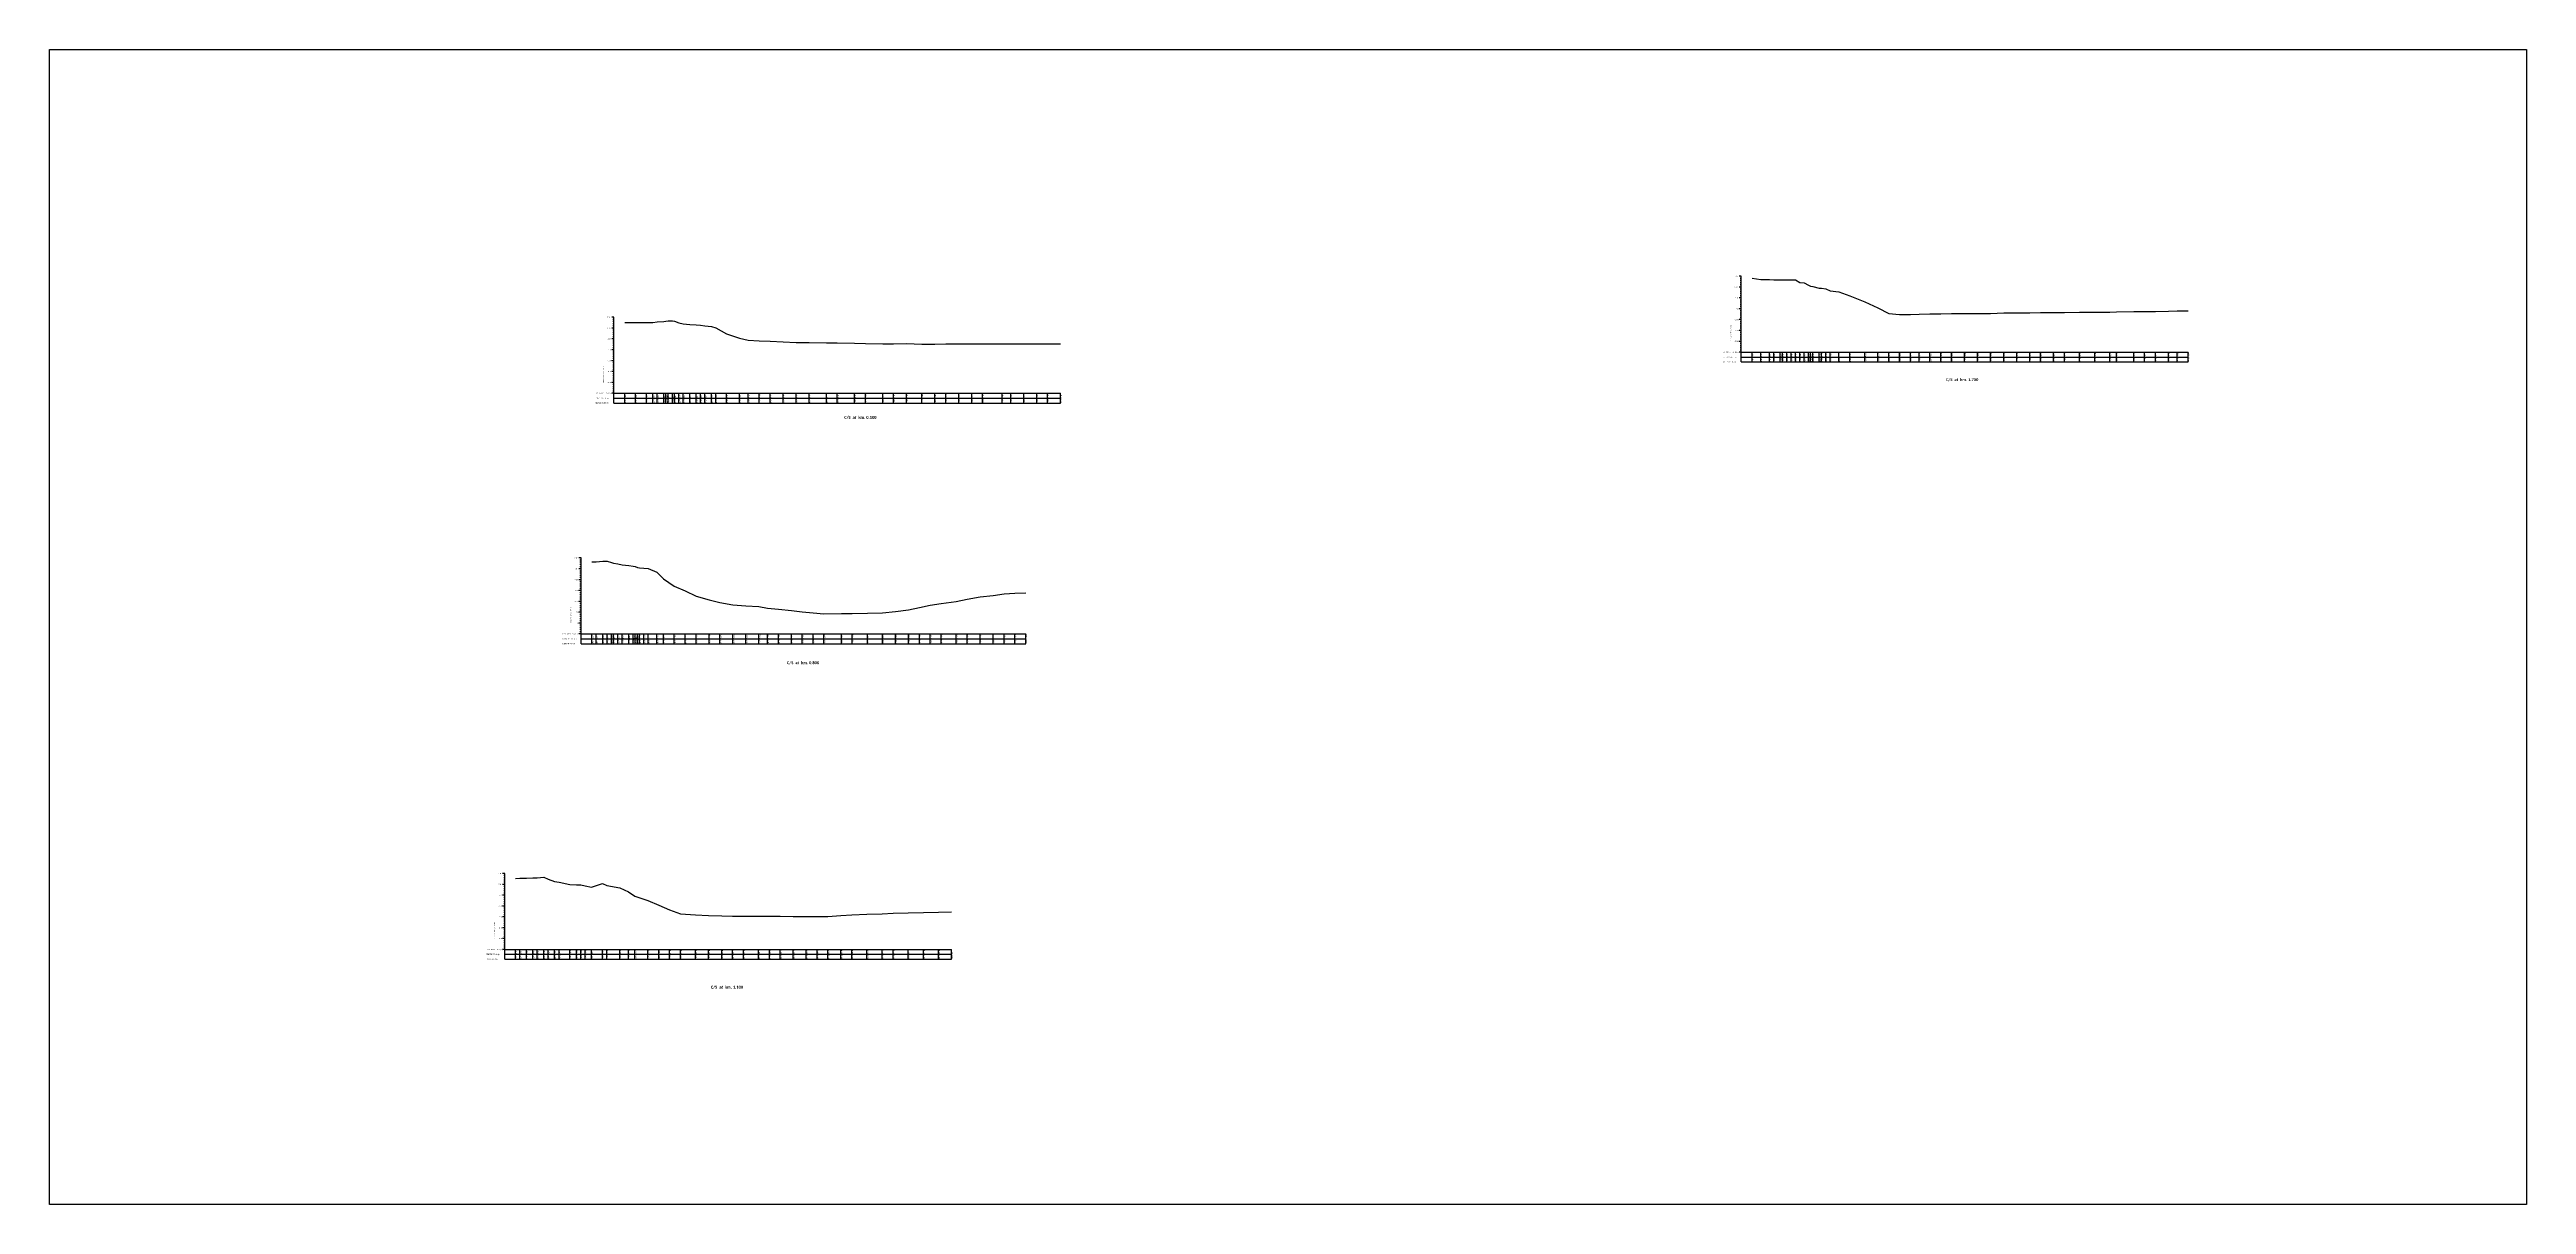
# Model space of a CAD drawing. Header units: metres. Extents: x -148477 to 168932, y -55673 to -2736.
# Drawn here: x 31477 to 32619, y -17397 to -16865 of the extents above; entities that cross this region are included whole.
import ezdxf

# ---------------------------------------------------------------- set-up
doc = ezdxf.new("R2010")
doc.units = ezdxf.units.M
doc.styles.add('liza', font='times.ttf', dxfattribs={"height": 2})
doc.styles.get("Standard").update_dxf_attribs({"font": 'times.ttf'})

msp = doc.modelspace()

# ---------------------------------------------------------------- linework, layer by layer
at = {"color": 3, "linetype": 'Continuous', "lineweight": -3, "ltscale": 0.5}
for p, q in [((32256.875, -16969.7168), (32255.875, -16969.7168)), ((32256.875, -17009.2168), (32256.875, -16969.7168)), ((32256.875, -16974.7168), (32255.875, -16974.7168)), ((32256.875, -16979.7168), (32255.875, -16979.7168)), ((32256.875, -16970.7168), (32256.375, -16970.7168)), ((32256.875, -16971.7168), (32256.375, -16971.7168)), ((32256.875, -16972.7168), (32256.375, -16972.7168)), ((32256.875, -16973.7168), (32256.375, -16973.7168)), ((32256.875, -16975.7168), (32256.375, -16975.7168)), ((32256.875, -16976.7168), (32256.375, -16976.7168)), ((32256.875, -16977.7168), (32256.375, -16977.7168)), ((32256.875, -16978.7168), (32256.375, -16978.7168)), ((32256.875, -16980.7168), (32256.375, -16980.7168)), ((32261.875, -16970.5888), (32265.875, -16971.2388)), ((32265.875, -16971.2388), (32269.875, -16971.1988)), ((32269.875, -16971.1988), (32271.875, -16971.3768)), ((32271.875, -16971.3768), (32274.875, -16971.3488)), ((32274.875, -16971.3488), (32275.875, -16971.3678)), ((32275.875, -16971.3678), (32275.875, -16971.3698)), ((32275.875, -16971.3698), (32277.875, -16971.3688)), ((32277.875, -16971.3688), (32279.875, -16971.3788)), ((32279.875, -16971.3788), (32281.875, -16971.4288)), ((32281.875, -16971.4288), (32283.875, -16972.5788)), ((32283.875, -16972.5788), (32285.875, -16972.6888)), ((32285.875, -16972.6888), (32287.875, -16973.7968)), ((32287.875, -16973.7968), (32288.875, -16974.3468)), ((32288.875, -16974.3468), (32289.875, -16974.5168)), ((32289.875, -16974.5168), (32292.875, -16975.1668)), ((32292.875, -16975.1668), (32293.875, -16975.2768)), ((32293.875, -16975.2768), (32295.875, -16975.5168)), ((32295.875, -16975.5168), (32297.875, -16976.3968)), ((32297.875, -16976.3968), (32301.875, -16976.8368)), ((32301.875, -16976.8368), (32306.875, -16978.7568)), ((32306.875, -16978.7568), (32313.875, -16981.4468)), ((32313.875, -16981.4468), (32319.875, -16984.2868)), ((31737.0775, -16988.6343), (31736.0775, -16988.6343)), ((31737.0775, -16989.6343), (31736.5775, -16989.6343)), ((31737.0775, -16990.6343), (31736.5775, -16990.6343)), ((31737.0775, -16991.6343), (31736.5775, -16991.6343)), ((31737.0775, -16992.6343), (31736.5775, -16992.6343)), ((31737.0775, -17028.1343), (31737.0775, -16988.6343)), ((31742.0775, -16991.0313), (31747.0775, -16991.1113)), ((31747.0775, -16991.1113), (31752.0775, -16990.9613)), ((31752.0775, -16990.9613), (31755.0775, -16990.9813)), ((31755.0775, -16990.9813), (31757.0775, -16990.7813)), ((31757.0775, -16990.7813), (31760.0775, -16990.5913)), ((31760.0775, -16990.5913), (31761.0775, -16990.4513)), ((31761.0775, -16990.4513), (31762.0775, -16990.3213)), ((31762.0775, -16990.3213), (31764.0775, -16990.3113)), ((31764.0775, -16990.3113), (31765.0775, -16990.4913)), ((31765.0775, -16990.4913), (31767.0775, -16991.1393)), ((31767.0775, -16991.1393), (31769.0775, -16991.6793)), ((31769.0775, -16991.6793), (31772.0775, -16991.8893)), ((31772.0775, -16991.8893), (31775.0775, -16992.0593)), ((31775.0775, -16992.0593), (31777.0775, -16992.2493)), ((31777.0775, -16992.2493), (31779.0775, -16992.5393)), ((31779.0775, -16992.5393), (31782.0775, -16992.8393)), ((31782.0775, -16992.8393), (31784.0775, -16993.4943)), ((32256.875, -16984.7168), (32255.875, -16984.7168)), ((32256.875, -16989.7168), (32255.875, -16989.7168)), ((32256.875, -16981.7168), (32256.375, -16981.7168)), ((32256.875, -16982.7168), (32256.375, -16982.7168)), ((32256.875, -16983.7168), (32256.375, -16983.7168)), ((32256.875, -16985.7168), (32256.375, -16985.7168)), ((32256.875, -16986.7168), (32256.375, -16986.7168)), ((32256.875, -16987.7168), (32256.375, -16987.7168)), ((32256.875, -16988.7168), (32256.375, -16988.7168)), ((32256.875, -16990.7168), (32256.375, -16990.7168)), ((32256.875, -16991.7168), (32256.375, -16991.7168)), ((32256.875, -16992.7168), (32256.375, -16992.7168)), ((32319.875, -16984.2868), (32324.875, -16986.9168)), ((32324.875, -16986.9168), (32329.875, -16987.3468)), ((32329.875, -16987.3468), (32334.875, -16987.2868)), ((32334.875, -16987.2868), (32338.875, -16987.1968)), ((32338.875, -16987.1968), (32343.875, -16987.1168)), ((32343.875, -16987.1168), (32348.875, -16987.0168)), ((32348.875, -16987.0168), (32353.875, -16986.9368)), ((32353.875, -16986.9368), (32359.875, -16986.8968)), ((32359.875, -16986.8968), (32365.875, -16986.8668)), ((32365.875, -16986.8668), (32371.875, -16986.8168)), ((32371.875, -16986.8168), (32377.875, -16986.6068)), ((32377.875, -16986.6068), (32383.875, -16986.5968)), ((32383.875, -16986.5968), (32389.875, -16986.5368)), ((32389.875, -16986.5368), (32394.875, -16986.4468)), ((32394.875, -16986.4468), (32400.875, -16986.4568)), ((32400.875, -16986.4568), (32405.875, -16986.4568)), ((32405.875, -16986.4568), (32412.875, -16986.2968)), ((32412.875, -16986.2968), (32419.875, -16986.2768)), ((32419.875, -16986.2768), (32426.875, -16986.2268)), ((32426.875, -16986.2268), (32429.875, -16986.1268)), ((32429.875, -16986.1268), (32437.875, -16986.0368)), ((32437.875, -16986.0368), (32442.875, -16986.0268)), ((32442.875, -16986.0268), (32447.875, -16985.9168)), ((32447.875, -16985.9168), (32453.875, -16985.8568)), ((32453.875, -16985.8568), (32457.875, -16985.7068)), ((32457.875, -16985.7068), (32462.875, -16985.6468)), ((31737.0775, -16993.6343), (31736.0775, -16993.6343)), ((31737.0775, -16998.6343), (31736.0775, -16998.6343)), ((31737.0775, -17003.6343), (31736.0775, -17003.6343)), ((31737.0775, -16994.6343), (31736.5775, -16994.6343)), ((31737.0775, -16995.6343), (31736.5775, -16995.6343)), ((31737.0775, -16996.6343), (31736.5775, -16996.6343)), ((31737.0775, -16997.6343), (31736.5775, -16997.6343)), ((31737.0775, -16999.6343), (31736.5775, -16999.6343)), ((31737.0775, -17000.6343), (31736.5775, -17000.6343)), ((31737.0775, -17001.6343), (31736.5775, -17001.6343)), ((31737.0775, -17002.6343), (31736.5775, -17002.6343)), ((31784.0775, -16993.4943), (31789.0775, -16996.2943)), ((31789.0775, -16996.2943), (31795.0775, -16998.2843)), ((31795.0775, -16998.2843), (31799.0775, -16999.1843)), ((31799.0775, -16999.1843), (31804.0775, -16999.5443)), ((31804.0775, -16999.5443), (31809.0775, -16999.6743)), ((31809.0775, -16999.6743), (31815.0775, -16999.9943)), ((31815.0775, -16999.9943), (31821.0775, -17000.1743)), ((31821.0775, -17000.1743), (31827.0775, -17000.2543)), ((31827.0775, -17000.2543), (31835.0775, -17000.3743)), ((31835.0775, -17000.3743), (31840.0775, -17000.4743)), ((31840.0775, -17000.4743), (31848.0775, -17000.6243)), ((31848.0775, -17000.6243), (31853.0775, -17000.6643)), ((31853.0775, -17000.6643), (31861.0775, -17000.8043)), ((31861.0775, -17000.8043), (31866.0775, -17000.8843)), ((31866.0775, -17000.8843), (31872.0775, -17000.7043)), ((31872.0775, -17000.7043), (31879.0775, -17001.0443)), ((31879.0775, -17001.0443), (31885.0775, -17001.0843)), ((31885.0775, -17001.0843), (31890.0775, -17000.9043)), ((31890.0775, -17000.9043), (31896.0775, -17000.9143)), ((31896.0775, -17000.9143), (31902.0775, -17000.8543)), ((31902.0775, -17000.8543), (31907.0775, -17000.8543)), ((31907.0775, -17000.8543), (31916.0775, -17000.9343)), ((31916.0775, -17000.9343), (31920.0775, -17000.8543)), ((31920.0775, -17000.8543), (31926.0775, -17000.8043)), ((31926.0775, -17000.8043), (31932.0775, -17000.9043)), ((31932.0775, -17000.9043), (31937.0775, -17000.9043)), ((31937.0775, -17000.9043), (31943.0775, -17000.9243)), ((32256.875, -16994.7168), (32255.875, -16994.7168)), ((32256.875, -16999.7168), (32255.875, -16999.7168)), ((32256.875, -16993.7168), (32256.375, -16993.7168)), ((32256.875, -16995.7168), (32256.375, -16995.7168)), ((32256.875, -16996.7168), (32256.375, -16996.7168)), ((32256.875, -16997.7168), (32256.375, -16997.7168)), ((32256.875, -16998.7168), (32256.375, -16998.7168)), ((32256.875, -17000.7168), (32256.375, -17000.7168)), ((32256.875, -17001.7168), (32256.375, -17001.7168)), ((32256.875, -17002.7168), (32256.375, -17002.7168)), ((32256.875, -17003.7168), (32256.375, -17003.7168)), ((31737.0775, -17008.6343), (31736.0775, -17008.6343)), ((31737.0775, -17013.6343), (31736.0775, -17013.6343)), ((31737.0775, -17004.6343), (31736.5775, -17004.6343)), ((31737.0775, -17005.6343), (31736.5775, -17005.6343)), ((31737.0775, -17006.6343), (31736.5775, -17006.6343)), ((31737.0775, -17007.6343), (31736.5775, -17007.6343)), ((31737.0775, -17009.6343), (31736.5775, -17009.6343)), ((31737.0775, -17010.6343), (31736.5775, -17010.6343)), ((31737.0775, -17011.6343), (31736.5775, -17011.6343)), ((31737.0775, -17012.6343), (31736.5775, -17012.6343)), ((31737.0775, -17014.6343), (31736.5775, -17014.6343)), ((31737.0775, -17015.6343), (31736.5775, -17015.6343)), ((32256.875, -17004.7168), (32255.875, -17004.7168)), ((32256.875, -17004.7168), (32462.875, -17004.7168)), ((32256.875, -17006.9668), (32462.875, -17006.9668)), ((32256.875, -17009.2168), (32462.875, -17009.2168)), ((32261.875, -17009.2168), (32261.875, -17004.7168)), ((32265.875, -17009.2168), (32265.875, -17004.7168)), ((32269.875, -17009.2168), (32269.875, -17004.7168)), ((32271.875, -17009.2168), (32271.875, -17004.7168)), ((32274.875, -17009.2168), (32274.875, -17004.7168)), ((32275.875, -17009.2168), (32275.875, -17004.7168)), ((32275.875, -17009.2168), (32275.875, -17004.7168)), ((32277.875, -17009.2168), (32277.875, -17004.7168)), ((32279.875, -17009.2168), (32279.875, -17004.7168)), ((32281.875, -17009.2168), (32281.875, -17004.7168)), ((32283.875, -17009.2168), (32283.875, -17004.7168)), ((32285.875, -17009.2168), (32285.875, -17004.7168)), ((32287.875, -17009.2168), (32287.875, -17004.7168)), ((32288.875, -17009.2168), (32288.875, -17004.7168)), ((32289.875, -17009.2168), (32289.875, -17004.7168)), ((32292.875, -17009.2168), (32292.875, -17004.7168)), ((32293.875, -17009.2168), (32293.875, -17004.7168)), ((32295.875, -17009.2168), (32295.875, -17004.7168)), ((32297.875, -17009.2168), (32297.875, -17004.7168)), ((32301.875, -17009.2168), (32301.875, -17004.7168)), ((32306.875, -17009.2168), (32306.875, -17004.7168)), ((32313.875, -17009.2168), (32313.875, -17004.7168)), ((32319.875, -17009.2168), (32319.875, -17004.7168)), ((32324.875, -17009.2168), (32324.875, -17004.7168)), ((32329.875, -17009.2168), (32329.875, -17004.7168)), ((32334.875, -17009.2168), (32334.875, -17004.7168)), ((32338.875, -17009.2168), (32338.875, -17004.7168)), ((32343.875, -17009.2168), (32343.875, -17004.7168)), ((32348.875, -17009.2168), (32348.875, -17004.7168)), ((32353.875, -17009.2168), (32353.875, -17004.7168)), ((32359.875, -17009.2168), (32359.875, -17004.7168)), ((32365.875, -17009.2168), (32365.875, -17004.7168)), ((32371.875, -17009.2168), (32371.875, -17004.7168)), ((32377.875, -17009.2168), (32377.875, -17004.7168)), ((32383.875, -17009.2168), (32383.875, -17004.7168)), ((32389.875, -17009.2168), (32389.875, -17004.7168)), ((32394.875, -17009.2168), (32394.875, -17004.7168)), ((32400.875, -17009.2168), (32400.875, -17004.7168)), ((32405.875, -17009.2168), (32405.875, -17004.7168)), ((32412.875, -17009.2168), (32412.875, -17004.7168)), ((32419.875, -17009.2168), (32419.875, -17004.7168)), ((32426.875, -17009.2168), (32426.875, -17004.7168)), ((32429.875, -17009.2168), (32429.875, -17004.7168)), ((32437.875, -17009.2168), (32437.875, -17004.7168)), ((32442.875, -17009.2168), (32442.875, -17004.7168)), ((32447.875, -17009.2168), (32447.875, -17004.7168)), ((32453.875, -17009.2168), (32453.875, -17004.7168)), ((32457.875, -17009.2168), (32457.875, -17004.7168)), ((32462.875, -17009.2168), (32462.875, -17004.7168)), ((31737.0775, -17018.6343), (31736.0775, -17018.6343)), ((31737.0775, -17023.6343), (31736.0775, -17023.6343)), ((31737.0775, -17016.6343), (31736.5775, -17016.6343)), ((31737.0775, -17017.6343), (31736.5775, -17017.6343)), ((31737.0775, -17019.6343), (31736.5775, -17019.6343)), ((31737.0775, -17020.6343), (31736.5775, -17020.6343)), ((31737.0775, -17021.6343), (31736.5775, -17021.6343)), ((31737.0775, -17022.6343), (31736.5775, -17022.6343)), ((31737.0775, -17023.6343), (31943.0775, -17023.6343)), ((31737.0775, -17025.8843), (31943.0775, -17025.8843)), ((31742.0775, -17028.1343), (31742.0775, -17023.6343)), ((31747.0775, -17028.1343), (31747.0775, -17023.6343)), ((31752.0775, -17028.1343), (31752.0775, -17023.6343)), ((31755.0775, -17028.1343), (31755.0775, -17023.6343)), ((31757.0775, -17028.1343), (31757.0775, -17023.6343)), ((31760.0775, -17028.1343), (31760.0775, -17023.6343)), ((31761.0775, -17028.1343), (31761.0775, -17023.6343)), ((31762.0775, -17028.1343), (31762.0775, -17023.6343)), ((31764.0775, -17028.1343), (31764.0775, -17023.6343)), ((31765.0775, -17028.1343), (31765.0775, -17023.6343)), ((31767.0775, -17028.1343), (31767.0775, -17023.6343)), ((31769.0775, -17028.1343), (31769.0775, -17023.6343)), ((31772.0775, -17028.1343), (31772.0775, -17023.6343)), ((31775.0775, -17028.1343), (31775.0775, -17023.6343)), ((31777.0775, -17028.1343), (31777.0775, -17023.6343)), ((31779.0775, -17028.1343), (31779.0775, -17023.6343)), ((31782.0775, -17028.1343), (31782.0775, -17023.6343)), ((31784.0775, -17028.1343), (31784.0775, -17023.6343)), ((31789.0775, -17028.1343), (31789.0775, -17023.6343)), ((31795.0775, -17028.1343), (31795.0775, -17023.6343)), ((31799.0775, -17028.1343), (31799.0775, -17023.6343)), ((31804.0775, -17028.1343), (31804.0775, -17023.6343)), ((31809.0775, -17028.1343), (31809.0775, -17023.6343)), ((31815.0775, -17028.1343), (31815.0775, -17023.6343)), ((31821.0775, -17028.1343), (31821.0775, -17023.6343)), ((31827.0775, -17028.1343), (31827.0775, -17023.6343)), ((31835.0775, -17028.1343), (31835.0775, -17023.6343)), ((31840.0775, -17028.1343), (31840.0775, -17023.6343)), ((31848.0775, -17028.1343), (31848.0775, -17023.6343)), ((31853.0775, -17028.1343), (31853.0775, -17023.6343)), ((31861.0775, -17028.1343), (31861.0775, -17023.6343)), ((31866.0775, -17028.1343), (31866.0775, -17023.6343)), ((31872.0775, -17028.1343), (31872.0775, -17023.6343)), ((31879.0775, -17028.1343), (31879.0775, -17023.6343)), ((31885.0775, -17028.1343), (31885.0775, -17023.6343)), ((31890.0775, -17028.1343), (31890.0775, -17023.6343)), ((31896.0775, -17028.1343), (31896.0775, -17023.6343)), ((31902.0775, -17028.1343), (31902.0775, -17023.6343)), ((31907.0775, -17028.1343), (31907.0775, -17023.6343)), ((31916.0775, -17028.1343), (31916.0775, -17023.6343)), ((31920.0775, -17028.1343), (31920.0775, -17023.6343)), ((31926.0775, -17028.1343), (31926.0775, -17023.6343)), ((31932.0775, -17028.1343), (31932.0775, -17023.6343)), ((31937.0775, -17028.1343), (31937.0775, -17023.6343)), ((31943.0775, -17028.1343), (31943.0775, -17023.6343)), ((31737.0775, -17028.1343), (31943.0775, -17028.1343)), ((31721.966, -17099.5538), (31720.966, -17099.5538)), ((31721.966, -17104.5538), (31720.966, -17104.5538)), ((31721.966, -17100.5538), (31721.466, -17100.5538)), ((31721.966, -17101.5538), (31721.466, -17101.5538)), ((31721.966, -17102.5538), (31721.466, -17102.5538)), ((31721.966, -17103.5538), (31721.466, -17103.5538)), ((31721.966, -17105.5538), (31721.466, -17105.5538)), ((31721.966, -17106.5538), (31721.466, -17106.5538)), ((31721.966, -17139.0538), (31721.966, -17099.5538)), ((31726.966, -17101.3208), (31728.966, -17101.3108)), ((31728.966, -17101.3108), (31731.966, -17101.0208)), ((31731.966, -17101.0208), (31733.966, -17100.9568)), ((31733.966, -17100.9568), (31735.966, -17101.6758)), ((31735.966, -17101.6758), (31736.966, -17102.0068)), ((31736.966, -17102.0068), (31738.966, -17102.2808)), ((31738.966, -17102.2808), (31740.966, -17102.6308)), ((31740.966, -17102.6308), (31743.966, -17102.9408)), ((31743.966, -17102.9408), (31745.966, -17103.3808)), ((31745.966, -17103.3808), (31746.966, -17103.4808)), ((31746.966, -17103.4808), (31747.966, -17103.8808)), ((31747.966, -17103.8808), (31748.966, -17104.1608)), ((31748.966, -17104.1608), (31750.966, -17104.2308)), ((31750.966, -17104.2308), (31752.966, -17104.3808)), ((31752.966, -17104.3808), (31756.966, -17106.0838)), ((31756.966, -17106.0838), (31759.966, -17109.1838)), ((31721.966, -17109.5538), (31720.966, -17109.5538)), ((31721.966, -17114.5538), (31720.966, -17114.5538)), ((31721.966, -17107.5538), (31721.466, -17107.5538)), ((31721.966, -17108.5538), (31721.466, -17108.5538)), ((31721.966, -17110.5538), (31721.466, -17110.5538)), ((31721.966, -17111.5538), (31721.466, -17111.5538)), ((31721.966, -17112.5538), (31721.466, -17112.5538)), ((31721.966, -17113.5538), (31721.466, -17113.5538)), ((31721.966, -17115.5538), (31721.466, -17115.5538)), ((31721.966, -17116.5538), (31721.466, -17116.5538)), ((31721.966, -17117.5538), (31721.466, -17117.5538)), ((31721.966, -17118.5538), (31721.466, -17118.5538)), ((31759.966, -17109.1838), (31764.966, -17112.4738)), ((31764.966, -17112.4738), (31769.966, -17114.7638)), ((31769.966, -17114.7638), (31774.966, -17117.0838)), ((31774.966, -17117.0838), (31780.966, -17118.8438)), ((31894.966, -17119.6138), (31899.966, -17118.5138)), ((31899.966, -17118.5138), (31905.966, -17117.3838)), ((31905.966, -17117.3838), (31911.966, -17116.7638)), ((31911.966, -17116.7638), (31916.966, -17116.1338)), ((31916.966, -17116.1338), (31921.966, -17115.7738)), ((31921.966, -17115.7738), (31926.966, -17115.6838)), ((31721.966, -17119.5538), (31720.966, -17119.5538)), ((31721.966, -17124.5538), (31720.966, -17124.5538)), ((31721.966, -17129.5538), (31720.966, -17129.5538)), ((31721.966, -17120.5538), (31721.466, -17120.5538)), ((31721.966, -17121.5538), (31721.466, -17121.5538)), ((31721.966, -17122.5538), (31721.466, -17122.5538)), ((31721.966, -17123.5538), (31721.466, -17123.5538)), ((31721.966, -17125.5538), (31721.466, -17125.5538)), ((31721.966, -17126.5538), (31721.466, -17126.5538)), ((31721.966, -17127.5538), (31721.466, -17127.5538)), ((31721.966, -17128.5538), (31721.466, -17128.5538)), ((31780.966, -17118.8438), (31785.966, -17120.0338)), ((31785.966, -17120.0338), (31791.966, -17121.0638)), ((31791.966, -17121.0638), (31797.966, -17121.5238)), ((31797.966, -17121.5238), (31803.966, -17121.8738)), ((31803.966, -17121.8738), (31807.966, -17122.6938)), ((31807.966, -17122.6938), (31812.966, -17123.1638)), ((31812.966, -17123.1638), (31818.966, -17123.7638)), ((31818.966, -17123.7638), (31823.966, -17124.3838)), ((31823.966, -17124.3838), (31828.966, -17124.8238)), ((31828.966, -17124.8238), (31833.966, -17125.2438)), ((31833.966, -17125.2438), (31841.966, -17125.1738)), ((31841.966, -17125.1738), (31846.966, -17125.1938)), ((31846.966, -17125.1938), (31853.966, -17124.9338)), ((31853.966, -17124.9338), (31860.966, -17124.7838)), ((31860.966, -17124.7838), (31866.966, -17124.1738)), ((31866.966, -17124.1738), (31872.966, -17123.4538)), ((31872.966, -17123.4538), (31877.966, -17122.3738)), ((31877.966, -17122.3738), (31882.966, -17121.3638)), ((31882.966, -17121.3638), (31887.966, -17120.4938)), ((31887.966, -17120.4938), (31894.966, -17119.6138)), ((31721.966, -17134.5538), (31720.966, -17134.5538)), ((31721.966, -17130.5538), (31721.466, -17130.5538)), ((31721.966, -17131.5538), (31721.466, -17131.5538)), ((31721.966, -17132.5538), (31721.466, -17132.5538)), ((31721.966, -17133.5538), (31721.466, -17133.5538)), ((31721.966, -17134.5538), (31926.966, -17134.5538)), ((31721.966, -17136.8038), (31926.966, -17136.8038)), ((31721.966, -17139.0538), (31926.966, -17139.0538)), ((31726.966, -17139.0538), (31726.966, -17134.5538)), ((31728.966, -17139.0538), (31728.966, -17134.5538)), ((31731.966, -17139.0538), (31731.966, -17134.5538)), ((31733.966, -17139.0538), (31733.966, -17134.5538)), ((31735.966, -17139.0538), (31735.966, -17134.5538)), ((31736.966, -17139.0538), (31736.966, -17134.5538)), ((31738.966, -17139.0538), (31738.966, -17134.5538)), ((31740.966, -17139.0538), (31740.966, -17134.5538)), ((31743.966, -17139.0538), (31743.966, -17134.5538)), ((31745.966, -17139.0538), (31745.966, -17134.5538)), ((31746.966, -17139.0538), (31746.966, -17134.5538)), ((31747.966, -17139.0538), (31747.966, -17134.5538)), ((31748.966, -17139.0538), (31748.966, -17134.5538)), ((31750.966, -17139.0538), (31750.966, -17134.5538)), ((31752.966, -17139.0538), (31752.966, -17134.5538)), ((31756.966, -17139.0538), (31756.966, -17134.5538)), ((31759.966, -17139.0538), (31759.966, -17134.5538)), ((31764.966, -17139.0538), (31764.966, -17134.5538)), ((31769.966, -17139.0538), (31769.966, -17134.5538)), ((31774.966, -17139.0538), (31774.966, -17134.5538)), ((31780.966, -17139.0538), (31780.966, -17134.5538)), ((31785.966, -17139.0538), (31785.966, -17134.5538)), ((31791.966, -17139.0538), (31791.966, -17134.5538)), ((31797.966, -17139.0538), (31797.966, -17134.5538)), ((31803.966, -17139.0538), (31803.966, -17134.5538)), ((31807.966, -17139.0538), (31807.966, -17134.5538)), ((31812.966, -17139.0538), (31812.966, -17134.5538)), ((31818.966, -17139.0538), (31818.966, -17134.5538)), ((31823.966, -17139.0538), (31823.966, -17134.5538)), ((31828.966, -17139.0538), (31828.966, -17134.5538)), ((31833.966, -17139.0538), (31833.966, -17134.5538)), ((31841.966, -17139.0538), (31841.966, -17134.5538)), ((31846.966, -17139.0538), (31846.966, -17134.5538)), ((31853.966, -17139.0538), (31853.966, -17134.5538)), ((31860.966, -17139.0538), (31860.966, -17134.5538)), ((31866.966, -17139.0538), (31866.966, -17134.5538)), ((31872.966, -17139.0538), (31872.966, -17134.5538)), ((31877.966, -17139.0538), (31877.966, -17134.5538)), ((31882.966, -17139.0538), (31882.966, -17134.5538)), ((31887.966, -17139.0538), (31887.966, -17134.5538)), ((31894.966, -17139.0538), (31894.966, -17134.5538)), ((31899.966, -17139.0538), (31899.966, -17134.5538)), ((31905.966, -17139.0538), (31905.966, -17134.5538)), ((31911.966, -17139.0538), (31911.966, -17134.5538)), ((31916.966, -17139.0538), (31916.966, -17134.5538)), ((31921.966, -17139.0538), (31921.966, -17134.5538)), ((31926.966, -17139.0538), (31926.966, -17134.5538)), ((31686.7919, -17244.9427), (31685.7919, -17244.9427)), ((31686.7919, -17249.9427), (31685.7919, -17249.9427)), ((31686.7919, -17254.9427), (31685.7919, -17254.9427)), ((31686.7919, -17245.9427), (31686.2919, -17245.9427)), ((31686.7919, -17246.9427), (31686.2919, -17246.9427)), ((31686.7919, -17247.9427), (31686.2919, -17247.9427)), ((31686.7919, -17248.9427), (31686.2919, -17248.9427)), ((31686.7919, -17250.9427), (31686.2919, -17250.9427)), ((31686.7919, -17251.9427), (31686.2919, -17251.9427)), ((31686.7919, -17252.9427), (31686.2919, -17252.9427)), ((31686.7919, -17253.9427), (31686.2919, -17253.9427)), ((31686.7919, -17284.4427), (31686.7919, -17244.9427)), ((31691.7919, -17247.2067), (31693.7919, -17247.1467)), ((31693.7919, -17247.1467), (31696.7919, -17247.0867)), ((31696.7919, -17247.0867), (31699.7919, -17246.8867)), ((31699.7919, -17246.8867), (31701.7919, -17246.9467)), ((31701.7919, -17246.9467), (31704.7919, -17246.6667)), ((31704.7919, -17246.6667), (31706.7919, -17247.5167)), ((31706.7919, -17247.5167), (31709.7919, -17248.6067)), ((31709.7919, -17248.6067), (31711.7919, -17248.9887)), ((31711.7919, -17248.9887), (31716.7919, -17250.0287)), ((31716.7919, -17250.0287), (31719.7919, -17250.1067)), ((31719.7919, -17250.1067), (31721.7919, -17250.0987)), ((31721.7919, -17250.0987), (31723.7919, -17250.6887)), ((31723.7919, -17250.6887), (31726.7919, -17251.2087)), ((31726.7919, -17251.2087), (31731.7919, -17249.6227)), ((31731.7919, -17249.6227), (31733.7919, -17250.4027)), ((31733.7919, -17250.4027), (31739.7919, -17251.5827)), ((31739.7919, -17251.5827), (31743.7919, -17253.4327)), ((31743.7919, -17253.4327), (31746.7919, -17255.4027)), ((31746.7919, -17255.4027), (31752.7919, -17257.3827)), ((31686.7919, -17259.9427), (31685.7919, -17259.9427)), ((31686.7919, -17264.9427), (31685.7919, -17264.9427)), ((31686.7919, -17255.9427), (31686.2919, -17255.9427)), ((31686.7919, -17256.9427), (31686.2919, -17256.9427)), ((31686.7919, -17257.9427), (31686.2919, -17257.9427)), ((31686.7919, -17258.9427), (31686.2919, -17258.9427)), ((31686.7919, -17260.9427), (31686.2919, -17260.9427)), ((31686.7919, -17261.9427), (31686.2919, -17261.9427)), ((31686.7919, -17262.9427), (31686.2919, -17262.9427)), ((31686.7919, -17263.9427), (31686.2919, -17263.9427)), ((31686.7919, -17265.9427), (31686.2919, -17265.9427)), ((31686.7919, -17266.9427), (31686.2919, -17266.9427)), ((31752.7919, -17257.3827), (31757.7919, -17259.5727)), ((31757.7919, -17259.5727), (31762.7919, -17261.7627)), ((31762.7919, -17261.7627), (31767.7919, -17263.6027)), ((31767.7919, -17263.6027), (31774.7919, -17263.9627)), ((31774.7919, -17263.9627), (31780.7919, -17264.2927)), ((31780.7919, -17264.2927), (31786.7919, -17264.5227)), ((31786.7919, -17264.5227), (31791.7919, -17264.5527)), ((31791.7919, -17264.5527), (31796.7919, -17264.5827)), ((31796.7919, -17264.5827), (31803.7919, -17264.6127)), ((31803.7919, -17264.6127), (31808.7919, -17264.6427)), ((31808.7919, -17264.6427), (31813.7919, -17264.6727)), ((31813.7919, -17264.6727), (31819.7919, -17264.7027)), ((31819.7919, -17264.7027), (31825.7919, -17264.7327)), ((31825.7919, -17264.7327), (31830.7919, -17264.7627)), ((31830.7919, -17264.7627), (31835.7919, -17264.7027)), ((31835.7919, -17264.7027), (31841.7919, -17264.3027)), ((31841.7919, -17264.3027), (31846.7919, -17264.0327)), ((31846.7919, -17264.0327), (31853.7919, -17263.7327)), ((31853.7919, -17263.7327), (31860.7919, -17263.4727)), ((31860.7919, -17263.4727), (31865.7919, -17263.2927)), ((31865.7919, -17263.2927), (31872.7919, -17263.1127)), ((31872.7919, -17263.1127), (31879.7919, -17262.9427)), ((31879.7919, -17262.9427), (31886.7919, -17262.8227)), ((31886.7919, -17262.8227), (31892.7919, -17262.6827)), ((31686.7919, -17269.9427), (31685.7919, -17269.9427)), ((31686.7919, -17274.9427), (31685.7919, -17274.9427)), ((31686.7919, -17267.9427), (31686.2919, -17267.9427)), ((31686.7919, -17268.9427), (31686.2919, -17268.9427)), ((31686.7919, -17270.9427), (31686.2919, -17270.9427)), ((31686.7919, -17271.9427), (31686.2919, -17271.9427)), ((31686.7919, -17272.9427), (31686.2919, -17272.9427)), ((31686.7919, -17273.9427), (31686.2919, -17273.9427)), ((31686.7919, -17275.9427), (31686.2919, -17275.9427)), ((31686.7919, -17276.9427), (31686.2919, -17276.9427)), ((31686.7919, -17277.9427), (31686.2919, -17277.9427)), ((31686.7919, -17279.9427), (31685.7919, -17279.9427)), ((31686.7919, -17278.9427), (31686.2919, -17278.9427)), ((31686.7919, -17279.9427), (31892.7919, -17279.9427)), ((31686.7919, -17282.1927), (31892.7919, -17282.1927)), ((31686.7919, -17284.4427), (31892.7919, -17284.4427)), ((31691.7919, -17284.4427), (31691.7919, -17279.9427)), ((31693.7919, -17284.4427), (31693.7919, -17279.9427)), ((31696.7919, -17284.4427), (31696.7919, -17279.9427)), ((31699.7919, -17284.4427), (31699.7919, -17279.9427)), ((31701.7919, -17284.4427), (31701.7919, -17279.9427)), ((31704.7919, -17284.4427), (31704.7919, -17279.9427)), ((31706.7919, -17284.4427), (31706.7919, -17279.9427)), ((31709.7919, -17284.4427), (31709.7919, -17279.9427)), ((31711.7919, -17284.4427), (31711.7919, -17279.9427)), ((31716.7919, -17284.4427), (31716.7919, -17279.9427)), ((31719.7919, -17284.4427), (31719.7919, -17279.9427)), ((31721.7919, -17284.4427), (31721.7919, -17279.9427)), ((31723.7919, -17284.4427), (31723.7919, -17279.9427)), ((31726.7919, -17284.4427), (31726.7919, -17279.9427)), ((31731.7919, -17284.4427), (31731.7919, -17279.9427)), ((31733.7919, -17284.4427), (31733.7919, -17279.9427)), ((31739.7919, -17284.4427), (31739.7919, -17279.9427)), ((31743.7919, -17284.4427), (31743.7919, -17279.9427)), ((31746.7919, -17284.4427), (31746.7919, -17279.9427)), ((31752.7919, -17284.4427), (31752.7919, -17279.9427)), ((31757.7919, -17284.4427), (31757.7919, -17279.9427)), ((31762.7919, -17284.4427), (31762.7919, -17279.9427)), ((31767.7919, -17284.4427), (31767.7919, -17279.9427)), ((31774.7919, -17284.4427), (31774.7919, -17279.9427)), ((31780.7919, -17284.4427), (31780.7919, -17279.9427)), ((31786.7919, -17284.4427), (31786.7919, -17279.9427)), ((31791.7919, -17284.4427), (31791.7919, -17279.9427)), ((31796.7919, -17284.4427), (31796.7919, -17279.9427)), ((31803.7919, -17284.4427), (31803.7919, -17279.9427)), ((31808.7919, -17284.4427), (31808.7919, -17279.9427)), ((31813.7919, -17284.4427), (31813.7919, -17279.9427)), ((31819.7919, -17284.4427), (31819.7919, -17279.9427)), ((31825.7919, -17284.4427), (31825.7919, -17279.9427)), ((31830.7919, -17284.4427), (31830.7919, -17279.9427)), ((31835.7919, -17284.4427), (31835.7919, -17279.9427)), ((31841.7919, -17284.4427), (31841.7919, -17279.9427)), ((31846.7919, -17284.4427), (31846.7919, -17279.9427)), ((31853.7919, -17284.4427), (31853.7919, -17279.9427)), ((31860.7919, -17284.4427), (31860.7919, -17279.9427)), ((31865.7919, -17284.4427), (31865.7919, -17279.9427)), ((31872.7919, -17284.4427), (31872.7919, -17279.9427)), ((31879.7919, -17284.4427), (31879.7919, -17279.9427)), ((31886.7919, -17284.4427), (31886.7919, -17279.9427)), ((31892.7919, -17284.4427), (31892.7919, -17279.9427))]:
    msp.add_line(p, q, dxfattribs=at)
msp.add_lwpolyline([(31476.8983, -16865.2605), (32618.9098, -16865.2605), (32618.9098, -17397.4477), (31476.8983, -17397.4477)], close=True, dxfattribs=at)

# ---------------------------------------------------------------- texts
at = {"color": 3, "linetype": 'Continuous', "lineweight": -3, "ltscale": 0.5, "char_height": 0.5, "attachment_point": 1, "style": 'liza'}
for s, insert, width in [('5.00', (32253.875, -16969.4668), 2), ('-5.00', (32253.875, -16979.4668), 2), ('0.00', (32253.875, -16974.4668), 2), ('5.00', (31734.0775, -16988.3843), 2), ('-10.00', (32253.875, -16984.4668), 2), ('-15.00', (32253.875, -16989.4668), 2), ('-5.00', (31734.0775, -16998.3843), 2), ('-10.00', (31734.0775, -17003.3843), 2), ('0.00', (31734.0775, -16993.3843), 2), ('DATUM AT -30.00 (m)', (32248.375, -17004.4668), 7.5), ('-20.00', (32253.875, -16994.4668), 2), ('-25.00', (32253.875, -16999.4668), 2), ('-15.00', (31734.0775, -17008.3843), 2), ('-20.00', (31734.0775, -17013.3843), 2), ('EXISTING R.L. (m)', (32248.375, -17006.7168), 7.5), ('DISTANCE IN (m)', (32248.375, -17008.9668), 7.5), ('DATUM AT -30.00 (m)', (31728.5775, -17023.3843), 7.5), ('EXISTING R.L. (m)', (31728.5775, -17025.6343), 7.5), ('-25.00', (31734.0775, -17018.3843), 2), ('DISTANCE IN (m)', (31728.5775, -17027.8843), 7.5), ('0.00', (31718.966, -17104.3038), 2), ('5.00', (31718.966, -17099.3038), 2), ('-5.00', (31718.966, -17109.3038), 2), ('-10.00', (31718.966, -17114.3038), 2), ('-15.00', (31718.966, -17119.3038), 2), ('-20.00', (31718.966, -17124.3038), 2), ('-25.00', (31718.966, -17129.3038), 2), ('DATUM AT -30.00 (m)', (31713.466, -17134.3038), 7.5), ('EXISTING R.L. (m)', (31713.466, -17136.5538), 7.5), ('DISTANCE IN (m)', (31713.466, -17138.8038), 7.5), ('-5.00', (31683.7919, -17254.6927), 2), ('0.00', (31683.7919, -17249.6927), 2), ('5.00', (31683.7919, -17244.6927), 2), ('-10.00', (31683.7919, -17259.6927), 2), ('-15.00', (31683.7919, -17264.6927), 2), ('-20.00', (31683.7919, -17269.6927), 2), ('-25.00', (31683.7919, -17274.6927), 2), ('DATUM AT -30.00 (m)', (31678.2919, -17279.6927), 7.5), ('EXISTING R.L. (m)', (31678.2919, -17281.9427), 7.5), ('DISTANCE IN (m)', (31678.2919, -17284.1927), 7.5)]:
    msp.add_mtext(s, dxfattribs=dict(at, insert=insert, width=width))
at = {"color": 3, "linetype": 'Continuous', "lineweight": -3, "ltscale": 0.5, "char_height": 0.5, "attachment_point": 1, "rotation": 90, "style": 'liza'}
for s, insert, width in [('ELEVATION (m PWD)', (32251.875, -16999.7168), 10), ('ELEVATION (m PWD)', (31732.0775, -17018.6343), 10), ('0.00', (32261.975, -17009.1168), 2.15), ('4.13', (32261.975, -17006.8668), 2.15), ('3.48', (32265.975, -17006.8668), 2.15), ('4.00', (32265.975, -17009.1168), 2.15), ('8.00', (32269.975, -17009.1168), 2.15), ('3.52', (32269.975, -17006.8668), 2.15), ('10.00', (32271.975, -17009.1168), 2.15), ('3.34', (32271.975, -17006.8668), 2.15), ('13.00', (32274.975, -17009.1168), 2.15), ('3.37', (32274.975, -17006.8668), 2.15), ('14.00', (32275.975, -17009.1168), 2.15), ('14.00', (32275.975, -17009.1168), 2.15), ('3.35', (32275.975, -17006.8668), 2.15), ('3.35', (32275.975, -17006.8668), 2.15), ('16.00', (32277.975, -17009.1168), 2.15), ('3.35', (32277.975, -17006.8668), 2.15), ('18.00', (32279.975, -17009.1168), 2.15), ('3.34', (32279.975, -17006.8668), 2.15), ('20.00', (32281.975, -17009.1168), 2.15), ('3.29', (32281.975, -17006.8668), 2.15), ('22.00', (32283.975, -17009.1168), 2.15), ('2.14', (32283.975, -17006.8668), 2.15), ('2.03', (32285.975, -17006.8668), 2.15), ('24.00', (32285.975, -17009.1168), 2.15), ('0.92', (32287.975, -17006.8668), 2.15), ('26.00', (32287.975, -17009.1168), 2.15), ('0.37', (32288.975, -17006.8668), 2.15), ('27.00', (32288.975, -17009.1168), 2.15), ('0.20', (32289.975, -17006.8668), 2.15), ('28.00', (32289.975, -17009.1168), 2.15), ('-0.45', (32292.975, -17006.8668), 2.15), ('31.00', (32292.975, -17009.1168), 2.15), ('-0.56', (32293.975, -17006.8668), 2.15), ('32.00', (32293.975, -17009.1168), 2.15), ('-0.80', (32295.975, -17006.8668), 2.15), ('34.00', (32295.975, -17009.1168), 2.15), ('-1.68', (32297.975, -17006.8668), 2.15), ('36.00', (32297.975, -17009.1168), 2.15), ('40.00', (32301.975, -17009.1168), 2.15), ('-2.12', (32301.975, -17006.8668), 2.15), ('-4.04', (32306.975, -17006.8668), 2.15), ('45.00', (32306.975, -17009.1168), 2.15), ('52.00', (32313.975, -17009.1168), 2.15), ('-6.73', (32313.975, -17006.8668), 2.15), ('58.00', (32319.975, -17009.1168), 2.15), ('-9.57', (32319.975, -17006.8668), 2.15), ('-12.20', (32324.975, -17006.8668), 2.15), ('63.00', (32324.975, -17009.1168), 2.15), ('68.00', (32329.975, -17009.1168), 2.15), ('-12.63', (32329.975, -17006.8668), 2.15), ('73.00', (32334.975, -17009.1168), 2.15), ('-12.57', (32334.975, -17006.8668), 2.15), ('-12.48', (32338.975, -17006.8668), 2.15), ('77.00', (32338.975, -17009.1168), 2.15), ('-12.40', (32343.975, -17006.8668), 2.15), ('82.00', (32343.975, -17009.1168), 2.15), ('-12.30', (32348.975, -17006.8668), 2.15), ('87.00', (32348.975, -17009.1168), 2.15), ('92.00', (32353.975, -17009.1168), 2.15), ('-12.22', (32353.975, -17006.8668), 2.15), ('-12.18', (32359.975, -17006.8668), 2.15), ('98.00', (32359.975, -17009.1168), 2.15), ('104.00', (32365.975, -17009.1168), 2.15), ('-12.15', (32365.975, -17006.8668), 2.15), ('-12.10', (32371.975, -17006.8668), 2.15), ('110.00', (32371.975, -17009.1168), 2.15), ('-11.89', (32377.975, -17006.8668), 2.15), ('116.00', (32377.975, -17009.1168), 2.15), ('-11.88', (32383.975, -17006.8668), 2.15), ('122.00', (32383.975, -17009.1168), 2.15), ('-11.82', (32389.975, -17006.8668), 2.15), ('128.00', (32389.975, -17009.1168), 2.15), ('133.00', (32394.975, -17009.1168), 2.15), ('-11.73', (32394.975, -17006.8668), 2.15), ('139.00', (32400.975, -17009.1168), 2.15), ('-11.74', (32400.975, -17006.8668), 2.15), ('144.00', (32405.975, -17009.1168), 2.15), ('-11.74', (32405.975, -17006.8668), 2.15), ('-11.58', (32412.975, -17006.8668), 2.15), ('151.00', (32412.975, -17009.1168), 2.15), ('158.00', (32419.975, -17009.1168), 2.15), ('-11.56', (32419.975, -17006.8668), 2.15), ('165.00', (32426.975, -17009.1168), 2.15), ('-11.51', (32426.975, -17006.8668), 2.15), ('168.00', (32429.975, -17009.1168), 2.15), ('-11.41', (32429.975, -17006.8668), 2.15), ('176.00', (32437.975, -17009.1168), 2.15), ('-11.32', (32437.975, -17006.8668), 2.15), ('181.00', (32442.975, -17009.1168), 2.15), ('-11.31', (32442.975, -17006.8668), 2.15), ('-11.20', (32447.975, -17006.8668), 2.15), ('186.00', (32447.975, -17009.1168), 2.15), ('192.00', (32453.975, -17009.1168), 2.15), ('-11.14', (32453.975, -17006.8668), 2.15), ('-10.99', (32457.975, -17006.8668), 2.15), ('196.00', (32457.975, -17009.1168), 2.15), ('-10.93', (32462.975, -17006.8668), 2.15), ('201.00', (32462.975, -17009.1168), 2.15), ('2.60', (31742.1775, -17025.7843), 2.15), ('0.00', (31742.1775, -17028.0343), 2.15), ('5.00', (31747.1775, -17028.0343), 2.15), ('2.52', (31747.1775, -17025.7843), 2.15), ('10.00', (31752.1775, -17028.0343), 2.15), ('2.67', (31752.1775, -17025.7843), 2.15), ('13.00', (31755.1775, -17028.0343), 2.15), ('2.65', (31755.1775, -17025.7843), 2.15), ('2.85', (31757.1775, -17025.7843), 2.15), ('15.00', (31757.1775, -17028.0343), 2.15), ('3.04', (31760.1775, -17025.7843), 2.15), ('18.00', (31760.1775, -17028.0343), 2.15), ('3.18', (31761.1775, -17025.7843), 2.15), ('19.00', (31761.1775, -17028.0343), 2.15), ('20.00', (31762.1775, -17028.0343), 2.15), ('3.31', (31762.1775, -17025.7843), 2.15), ('22.00', (31764.1775, -17028.0343), 2.15), ('3.32', (31764.1775, -17025.7843), 2.15), ('23.00', (31765.1775, -17028.0343), 2.15), ('3.14', (31765.1775, -17025.7843), 2.15), ('25.00', (31767.1775, -17028.0343), 2.15), ('2.49', (31767.1775, -17025.7843), 2.15), ('27.00', (31769.1775, -17028.0343), 2.15), ('1.95', (31769.1775, -17025.7843), 2.15), ('30.00', (31772.1775, -17028.0343), 2.15), ('1.74', (31772.1775, -17025.7843), 2.15), ('33.00', (31775.1775, -17028.0343), 2.15), ('1.57', (31775.1775, -17025.7843), 2.15), ('35.00', (31777.1775, -17028.0343), 2.15), ('1.39', (31777.1775, -17025.7843), 2.15), ('1.09', (31779.1775, -17025.7843), 2.15), ('37.00', (31779.1775, -17028.0343), 2.15), ('0.80', (31782.1775, -17025.7843), 2.15), ('40.00', (31782.1775, -17028.0343), 2.15), ('0.14', (31784.1775, -17025.7843), 2.15), ('42.00', (31784.1775, -17028.0343), 2.15), ('47.00', (31789.1775, -17028.0343), 2.15), ('-2.66', (31789.1775, -17025.7843), 2.15), ('53.00', (31795.1775, -17028.0343), 2.15), ('-4.65', (31795.1775, -17025.7843), 2.15), ('57.00', (31799.1775, -17028.0343), 2.15), ('-5.55', (31799.1775, -17025.7843), 2.15), ('62.00', (31804.1775, -17028.0343), 2.15), ('-5.91', (31804.1775, -17025.7843), 2.15), ('-6.04', (31809.1775, -17025.7843), 2.15), ('67.00', (31809.1775, -17028.0343), 2.15), ('73.00', (31815.1775, -17028.0343), 2.15), ('-6.36', (31815.1775, -17025.7843), 2.15), ('79.00', (31821.1775, -17028.0343), 2.15), ('-6.54', (31821.1775, -17025.7843), 2.15), ('85.00', (31827.1775, -17028.0343), 2.15), ('-6.62', (31827.1775, -17025.7843), 2.15), ('93.00', (31835.1775, -17028.0343), 2.15), ('-6.74', (31835.1775, -17025.7843), 2.15), ('-6.84', (31840.1775, -17025.7843), 2.15), ('98.00', (31840.1775, -17028.0343), 2.15), ('106.00', (31848.1775, -17028.0343), 2.15), ('-6.99', (31848.1775, -17025.7843), 2.15), ('-7.03', (31853.1775, -17025.7843), 2.15), ('111.00', (31853.1775, -17028.0343), 2.15), ('119.00', (31861.1775, -17028.0343), 2.15), ('-7.17', (31861.1775, -17025.7843), 2.15), ('124.00', (31866.1775, -17028.0343), 2.15), ('-7.25', (31866.1775, -17025.7843), 2.15), ('-7.07', (31872.1775, -17025.7843), 2.15), ('130.00', (31872.1775, -17028.0343), 2.15), ('137.00', (31879.1775, -17028.0343), 2.15), ('-7.41', (31879.1775, -17025.7843), 2.15), ('143.00', (31885.1775, -17028.0343), 2.15), ('-7.45', (31885.1775, -17025.7843), 2.15), ('148.00', (31890.1775, -17028.0343), 2.15), ('-7.27', (31890.1775, -17025.7843), 2.15), ('-7.28', (31896.1775, -17025.7843), 2.15), ('154.00', (31896.1775, -17028.0343), 2.15), ('160.00', (31902.1775, -17028.0343), 2.15), ('-7.22', (31902.1775, -17025.7843), 2.15), ('165.00', (31907.1775, -17028.0343), 2.15), ('-7.22', (31907.1775, -17025.7843), 2.15), ('-7.30', (31916.1775, -17025.7843), 2.15), ('174.00', (31916.1775, -17028.0343), 2.15), ('178.00', (31920.1775, -17028.0343), 2.15), ('-7.22', (31920.1775, -17025.7843), 2.15), ('184.00', (31926.1775, -17028.0343), 2.15), ('-7.17', (31926.1775, -17025.7843), 2.15), ('190.00', (31932.1775, -17028.0343), 2.15), ('-7.27', (31932.1775, -17025.7843), 2.15), ('195.00', (31937.1775, -17028.0343), 2.15), ('-7.27', (31937.1775, -17025.7843), 2.15), ('201.00', (31943.1775, -17028.0343), 2.15), ('-7.29', (31943.1775, -17025.7843), 2.15), ('ELEVATION (m PWD)', (31716.966, -17129.5538), 10), ('0.00', (31727.066, -17138.9538), 2.15), ('3.23', (31727.066, -17136.7038), 2.15), ('2.00', (31729.066, -17138.9538), 2.15), ('3.24', (31729.066, -17136.7038), 2.15), ('5.00', (31732.066, -17138.9538), 2.15), ('3.53', (31732.066, -17136.7038), 2.15), ('3.60', (31734.066, -17136.7038), 2.15), ('7.00', (31734.066, -17138.9538), 2.15), ('2.88', (31736.066, -17136.7038), 2.15), ('9.00', (31736.066, -17138.9538), 2.15), ('10.00', (31737.066, -17138.9538), 2.15), ('2.55', (31737.066, -17136.7038), 2.15), ('12.00', (31739.066, -17138.9538), 2.15), ('2.27', (31739.066, -17136.7038), 2.15), ('14.00', (31741.066, -17138.9538), 2.15), ('1.92', (31741.066, -17136.7038), 2.15), ('17.00', (31744.066, -17138.9538), 2.15), ('1.61', (31744.066, -17136.7038), 2.15), ('19.00', (31746.066, -17138.9538), 2.15), ('1.17', (31746.066, -17136.7038), 2.15), ('1.07', (31747.066, -17136.7038), 2.15), ('20.00', (31747.066, -17138.9538), 2.15), ('0.67', (31748.066, -17136.7038), 2.15), ('21.00', (31748.066, -17138.9538), 2.15), ('0.39', (31749.066, -17136.7038), 2.15), ('22.00', (31749.066, -17138.9538), 2.15), ('0.32', (31751.066, -17136.7038), 2.15), ('24.00', (31751.066, -17138.9538), 2.15), ('0.17', (31753.066, -17136.7038), 2.15), ('26.00', (31753.066, -17138.9538), 2.15), ('30.00', (31757.066, -17138.9538), 2.15), ('-1.53', (31757.066, -17136.7038), 2.15), ('33.00', (31760.066, -17138.9538), 2.15), ('-4.63', (31760.066, -17136.7038), 2.15), ('38.00', (31765.066, -17138.9538), 2.15), ('-7.92', (31765.066, -17136.7038), 2.15), ('-10.21', (31770.066, -17136.7038), 2.15), ('43.00', (31770.066, -17138.9538), 2.15), ('48.00', (31775.066, -17138.9538), 2.15), ('-12.53', (31775.066, -17136.7038), 2.15), ('54.00', (31781.066, -17138.9538), 2.15), ('-14.29', (31781.066, -17136.7038), 2.15), ('-15.48', (31786.066, -17136.7038), 2.15), ('59.00', (31786.066, -17138.9538), 2.15), ('65.00', (31792.066, -17138.9538), 2.15), ('-16.51', (31792.066, -17136.7038), 2.15), ('71.00', (31798.066, -17138.9538), 2.15), ('-16.97', (31798.066, -17136.7038), 2.15), ('77.00', (31804.066, -17138.9538), 2.15), ('-17.32', (31804.066, -17136.7038), 2.15), ('-18.14', (31808.066, -17136.7038), 2.15), ('81.00', (31808.066, -17138.9538), 2.15), ('-18.61', (31813.066, -17136.7038), 2.15), ('86.00', (31813.066, -17138.9538), 2.15), ('92.00', (31819.066, -17138.9538), 2.15), ('-19.21', (31819.066, -17136.7038), 2.15), ('-19.83', (31824.066, -17136.7038), 2.15), ('97.00', (31824.066, -17138.9538), 2.15), ('-20.27', (31829.066, -17136.7038), 2.15), ('102.00', (31829.066, -17138.9538), 2.15), ('-20.69', (31834.066, -17136.7038), 2.15), ('107.00', (31834.066, -17138.9538), 2.15), ('-20.62', (31842.066, -17136.7038), 2.15), ('115.00', (31842.066, -17138.9538), 2.15), ('-20.64', (31847.066, -17136.7038), 2.15), ('120.00', (31847.066, -17138.9538), 2.15), ('-20.38', (31854.066, -17136.7038), 2.15), ('127.00', (31854.066, -17138.9538), 2.15), ('-20.23', (31861.066, -17136.7038), 2.15), ('134.00', (31861.066, -17138.9538), 2.15), ('140.00', (31867.066, -17138.9538), 2.15), ('-19.62', (31867.066, -17136.7038), 2.15), ('-18.90', (31873.066, -17136.7038), 2.15), ('146.00', (31873.066, -17138.9538), 2.15), ('-17.82', (31878.066, -17136.7038), 2.15), ('151.00', (31878.066, -17138.9538), 2.15), ('-16.81', (31883.066, -17136.7038), 2.15), ('156.00', (31883.066, -17138.9538), 2.15), ('161.00', (31888.066, -17138.9538), 2.15), ('-15.94', (31888.066, -17136.7038), 2.15), ('-15.06', (31895.066, -17136.7038), 2.15), ('168.00', (31895.066, -17138.9538), 2.15), ('173.00', (31900.066, -17138.9538), 2.15), ('-13.96', (31900.066, -17136.7038), 2.15), ('-12.83', (31906.066, -17136.7038), 2.15), ('179.00', (31906.066, -17138.9538), 2.15), ('185.00', (31912.066, -17138.9538), 2.15), ('-12.21', (31912.066, -17136.7038), 2.15), ('-11.58', (31917.066, -17136.7038), 2.15), ('190.00', (31917.066, -17138.9538), 2.15), ('195.00', (31922.066, -17138.9538), 2.15), ('-11.22', (31922.066, -17136.7038), 2.15), ('200.00', (31927.066, -17138.9538), 2.15), ('-11.13', (31927.066, -17136.7038), 2.15), ('ELEVATION (m PWD)', (31681.7919, -17274.9427), 10), ('0.00', (31691.8919, -17284.3427), 2.15), ('2.74', (31691.8919, -17282.0927), 2.15), ('2.80', (31693.8919, -17282.0927), 2.15), ('2.00', (31693.8919, -17284.3427), 2.15), ('2.86', (31696.8919, -17282.0927), 2.15), ('5.00', (31696.8919, -17284.3427), 2.15), ('3.06', (31699.8919, -17282.0927), 2.15), ('8.00', (31699.8919, -17284.3427), 2.15), ('3.00', (31701.8919, -17282.0927), 2.15), ('10.00', (31701.8919, -17284.3427), 2.15), ('3.28', (31704.8919, -17282.0927), 2.15), ('13.00', (31704.8919, -17284.3427), 2.15), ('15.00', (31706.8919, -17284.3427), 2.15), ('2.43', (31706.8919, -17282.0927), 2.15), ('18.00', (31709.8919, -17284.3427), 2.15), ('1.34', (31709.8919, -17282.0927), 2.15), ('0.95', (31711.8919, -17282.0927), 2.15), ('20.00', (31711.8919, -17284.3427), 2.15), ('-0.09', (31716.8919, -17282.0927), 2.15), ('25.00', (31716.8919, -17284.3427), 2.15), ('-0.16', (31719.8919, -17282.0927), 2.15), ('28.00', (31719.8919, -17284.3427), 2.15), ('-0.16', (31721.8919, -17282.0927), 2.15), ('30.00', (31721.8919, -17284.3427), 2.15), ('-0.75', (31723.8919, -17282.0927), 2.15), ('32.00', (31723.8919, -17284.3427), 2.15), ('35.00', (31726.8919, -17284.3427), 2.15), ('-1.27', (31726.8919, -17282.0927), 2.15), ('0.32', (31731.8919, -17282.0927), 2.15), ('40.00', (31731.8919, -17284.3427), 2.15), ('-0.46', (31733.8919, -17282.0927), 2.15), ('42.00', (31733.8919, -17284.3427), 2.15), ('48.00', (31739.8919, -17284.3427), 2.15), ('-1.64', (31739.8919, -17282.0927), 2.15), ('52.00', (31743.8919, -17284.3427), 2.15), ('-3.49', (31743.8919, -17282.0927), 2.15), ('55.00', (31746.8919, -17284.3427), 2.15), ('-5.46', (31746.8919, -17282.0927), 2.15), ('61.00', (31752.8919, -17284.3427), 2.15), ('-7.44', (31752.8919, -17282.0927), 2.15), ('66.00', (31757.8919, -17284.3427), 2.15), ('-9.63', (31757.8919, -17282.0927), 2.15), ('-11.82', (31762.8919, -17282.0927), 2.15), ('71.00', (31762.8919, -17284.3427), 2.15), ('76.00', (31767.8919, -17284.3427), 2.15), ('-13.66', (31767.8919, -17282.0927), 2.15), ('-14.02', (31774.8919, -17282.0927), 2.15), ('83.00', (31774.8919, -17284.3427), 2.15), ('89.00', (31780.8919, -17284.3427), 2.15), ('-14.35', (31780.8919, -17282.0927), 2.15), ('-14.58', (31786.8919, -17282.0927), 2.15), ('95.00', (31786.8919, -17284.3427), 2.15), ('100.00', (31791.8919, -17284.3427), 2.15), ('-14.61', (31791.8919, -17282.0927), 2.15), ('105.00', (31796.8919, -17284.3427), 2.15), ('-14.64', (31796.8919, -17282.0927), 2.15), ('112.00', (31803.8919, -17284.3427), 2.15), ('-14.67', (31803.8919, -17282.0927), 2.15), ('-14.70', (31808.8919, -17282.0927), 2.15), ('117.00', (31808.8919, -17284.3427), 2.15), ('122.00', (31813.8919, -17284.3427), 2.15), ('-14.73', (31813.8919, -17282.0927), 2.15), ('128.00', (31819.8919, -17284.3427), 2.15), ('-14.76', (31819.8919, -17282.0927), 2.15), ('134.00', (31825.8919, -17284.3427), 2.15), ('-14.79', (31825.8919, -17282.0927), 2.15), ('-14.82', (31830.8919, -17282.0927), 2.15), ('139.00', (31830.8919, -17284.3427), 2.15), ('144.00', (31835.8919, -17284.3427), 2.15), ('-14.76', (31835.8919, -17282.0927), 2.15), ('150.00', (31841.8919, -17284.3427), 2.15), ('-14.36', (31841.8919, -17282.0927), 2.15), ('-14.09', (31846.8919, -17282.0927), 2.15), ('155.00', (31846.8919, -17284.3427), 2.15), ('162.00', (31853.8919, -17284.3427), 2.15), ('-13.79', (31853.8919, -17282.0927), 2.15), ('169.00', (31860.8919, -17284.3427), 2.15), ('-13.53', (31860.8919, -17282.0927), 2.15), ('174.00', (31865.8919, -17284.3427), 2.15), ('-13.35', (31865.8919, -17282.0927), 2.15), ('181.00', (31872.8919, -17284.3427), 2.15), ('-13.17', (31872.8919, -17282.0927), 2.15), ('-13.00', (31879.8919, -17282.0927), 2.15), ('188.00', (31879.8919, -17284.3427), 2.15), ('-12.88', (31886.8919, -17282.0927), 2.15), ('195.00', (31886.8919, -17284.3427), 2.15), ('201.00', (31892.8919, -17284.3427), 2.15), ('-12.74', (31892.8919, -17282.0927), 2.15)]:
    msp.add_mtext(s, dxfattribs=dict(at, insert=insert, width=width))
at = {"color": 0, "linetype": 'ByBlock', "lineweight": 30, "char_height": 1.326841, "width": 81.781813, "attachment_point": 1}
for s, insert in [('{\\fCalibri|b1|i0|c0|p34;\\C256;C/S  at  km. 1.700}', (32351.3115, -17016.7065)), ('{\\fCalibri|b1|i0|c0|p34;\\C256;C/S  at  km. 0.100}', (31843.3097, -17034.1087)), ('{\\fCalibri|b1|i0|c0|p34;\\C256;C/S  at  km. 0.800}', (31816.9156, -17147.1631)), ('{\\fCalibri|b1|i0|c0|p34;\\C256;C/S  at  km. 1.100}', (31781.8264, -17296.6655))]:
    msp.add_mtext(s, dxfattribs=dict(at, insert=insert))

doc.saveas('drawing.dxf')
